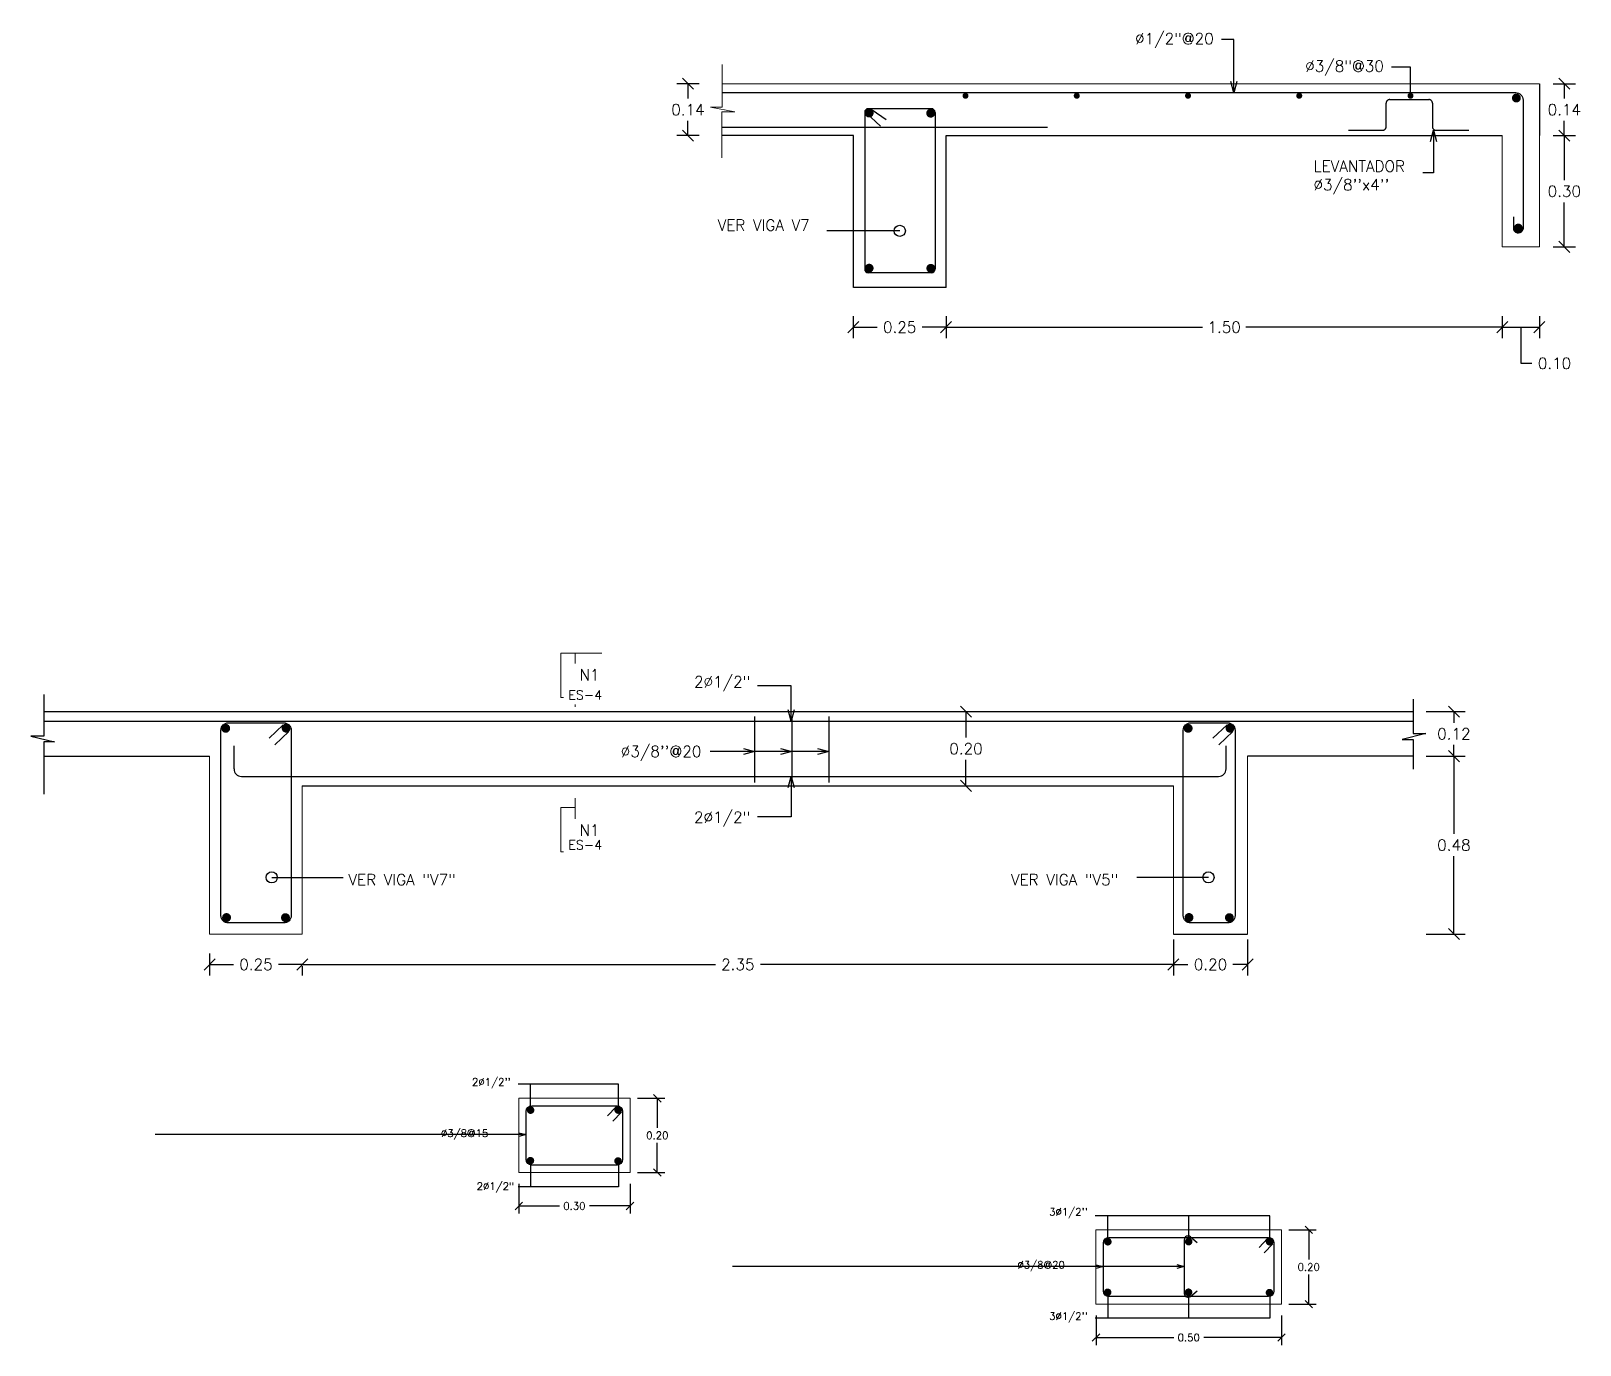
# Model space of a CAD drawing. Header units: metres. Extents: x -44 to 358, y -286 to 66.
# Drawn here: x 27.341 to 31.518, y 5.236 to 8.781 of the extents above; entities that cross this region are included whole.
import ezdxf

# ---------------------------------------------------------------- set-up
doc = ezdxf.new("R2010")
doc.units = ezdxf.units.M
doc.header["$LTSCALE"] = 0.3
doc.header["$PDMODE"] = 3
doc.linetypes.add('CONTINU', pattern=[0])
doc.linetypes.add('HIDDEN', pattern=[9.525, 6.35, -3.175])
for name, color, linetype in [('ACERO', 5, 'Continuous'), ('BP', 3, 'Continuous'), ('DIMTEXTO', 4, 'Continuous'), ('HATCH MUROS', 8, 'Continuous'), ('SECCION', 1, 'Continuous')]:
    doc.layers.add(name, color=color, linetype=linetype)
for name, color, linetype, lineweight in [('BP-SOTANO', 3, 'Continuous', 0), ('DETALLES', 7, 'Continuous', 20), ('VIGAS', 1, 'HIDDEN', 15)]:
    doc.layers.add(name, color=color, linetype=linetype, lineweight=lineweight)
doc.styles.add('RomanS', font='romans.shx')
doc.styles.add('SMPLEX', font='simplex.shx')
doc.dimstyles.new('D-10', dxfattribs={"dimscale": 0.1, "dimtxt": 0.2, "dimasz": 0.2, "dimexe": 0.2, "dimexo": 0.2, "dimgap": 0.1, "dimtad": 0, "dimtih": 1, "dimtoh": 1, "dimzin": 0, "dimdsep": 46, "dimtxsty": 'SMPLEX', "dimblk1": 'OBLIQUE', "dimblk2": 'OBLIQUE', "dimsah": 1, "dimcen": 0.2, "dimclrd": 4, "dimclre": 4, "dimclrt": 4, "dimadec": 0, "dimazin": 0, "dimtfac": 1, "dimtmove": 0, "dimatfit": 3, "dimldrblk": 'OPEN30', "dimfxl": 0.6, "dimfxlon": 1, "dimtolj": 1, "dimtzin": 0, "dimarcsym": 0})
doc.dimstyles.new('D-15', dxfattribs={"dimscale": 0.15, "dimtxt": 0.2, "dimasz": 0.2, "dimexe": 0.18, "dimexo": 0.2, "dimgap": 0.1, "dimtad": 0, "dimtih": 1, "dimtoh": 1, "dimzin": 0, "dimdsep": 46, "dimtxsty": 'SMPLEX', "dimblk": 'OBLIQUE', "dimcen": 0.09, "dimdle": 0.2, "dimclrd": 4, "dimclre": 4, "dimclrt": 4, "dimadec": 0, "dimazin": 0, "dimtfac": 1, "dimtofl": 0, "dimtmove": 0, "dimatfit": 3, "dimldrblk": 'OPEN30', "dimfxl": 1, "dimtolj": 1, "dimtzin": 0, "dimarcsym": 0})
doc.dimstyles.new('DIM-15', dxfattribs={"dimscale": 0.15, "dimtxt": 0.2, "dimasz": 0.2, "dimexe": 0.2, "dimexo": 0.1, "dimgap": 0.1, "dimtad": 0, "dimtih": 1, "dimtoh": 1, "dimzin": 0, "dimdsep": 46, "dimtxsty": 'RomanS', "dimblk1": 'OBLIQUE', "dimblk2": 'OBLIQUE', "dimsah": 1, "dimcen": 0.09, "dimclrd": 4, "dimclre": 4, "dimclrt": 4, "dimadec": 0, "dimazin": 0, "dimtfac": 1, "dimtofl": 0, "dimtmove": 1, "dimatfit": 3, "dimldrblk": 'OBLIQUE', "dimfxl": 0.2, "dimfxlon": 1, "dimtolj": 1, "dimtzin": 0, "dimarcsym": 0})

# ---------------------------------------------------------------- blocks, each defined once
blk = doc.blocks.new('_OBLIQUE')
at = {"color": 0, "linetype": 'ByBlock'}
blk.add_line((-0.5, -0.5), (0.5, 0.5), dxfattribs=at)
blk = doc.blocks.new('*D161')
at = {"layer": 'DEFPOINTS', "color": 0, "linetype": 'Continuous', "transparency": 16777216}
for p in [(27.8225, 6.3077), (28.0725, 6.309, 0.3593), (28.0725, 6.263)]:
    blk.add_point(p, dxfattribs=at)
at = {"layer": 'DIMTEXTO', "color": 4, "linetype": 'Continuous', "lineweight": -2, "transparency": 16777216}
for p, q in [((27.8225, 6.2927), (27.8225, 6.233)), ((27.8225, 6.263), (27.8868, 6.263)), ((28.0725, 6.263), (28.0082, 6.263)), ((28.0725, 6.2547), (28.0725, 6.233))]:
    blk.add_line(p, q, dxfattribs=at)
at = {"layer": 'DIMTEXTO', "color": 4, "linetype": 'Continuous', "lineweight": -2, "transparency": 16777216, "xscale": 0.03, "yscale": 0.03, "zscale": 0.03, "rotation": 180}
blk.add_blockref('_OBLIQUE', (27.8225, 6.263), dxfattribs=at)
at = {"layer": 'DIMTEXTO', "color": 4, "linetype": 'Continuous', "lineweight": -2, "transparency": 16777216, "xscale": 0.03, "yscale": 0.03, "zscale": 0.03}
blk.add_blockref('_OBLIQUE', (28.0725, 6.263), dxfattribs=at)
at = {"layer": 'DIMTEXTO', "color": 4, "linetype": 'Continuous', "lineweight": 0, "transparency": 16777216, "insert": (27.9475, 6.263), "char_height": 0.03, "attachment_point": 5, "style": 'RomanS'}
blk.add_mtext('\\A1;0.25', dxfattribs=at)
blk = doc.blocks.new('*D162')
at = {"layer": 'DEFPOINTS', "color": 0, "linetype": 'Continuous', "transparency": 16777216}
for p in [(28.0725, 6.309, 0.3064), (30.4215, 6.345), (30.4215, 6.263)]:
    blk.add_point(p, dxfattribs=at)
at = {"layer": 'DIMTEXTO', "color": 4, "linetype": 'Continuous', "lineweight": -2, "transparency": 16777216}
for p, q in [((30.4215, 6.33), (30.4215, 6.233)), ((28.0725, 6.263), (29.1863, 6.263)), ((28.0725, 6.2582), (28.0725, 6.233)), ((30.4215, 6.263), (29.3077, 6.263))]:
    blk.add_line(p, q, dxfattribs=at)
at = {"layer": 'DIMTEXTO', "color": 4, "linetype": 'Continuous', "lineweight": -2, "transparency": 16777216, "xscale": 0.03, "yscale": 0.03, "zscale": 0.03, "rotation": 180}
blk.add_blockref('_OBLIQUE', (28.0725, 6.263), dxfattribs=at)
at = {"layer": 'DIMTEXTO', "color": 4, "linetype": 'Continuous', "lineweight": -2, "transparency": 16777216, "xscale": 0.03, "yscale": 0.03, "zscale": 0.03}
blk.add_blockref('_OBLIQUE', (30.4215, 6.263), dxfattribs=at)
at = {"layer": 'DIMTEXTO', "color": 4, "linetype": 'Continuous', "lineweight": 0, "transparency": 16777216, "insert": (29.247, 6.263), "char_height": 0.03, "attachment_point": 5, "style": 'RomanS'}
blk.add_mtext('\\A1;2.35', dxfattribs=at)
blk = doc.blocks.new('*D163')
at = {"layer": 'DEFPOINTS', "color": 0, "linetype": 'Continuous', "transparency": 16777216}
for p in [(31.0678, 6.945), (31.1779, 6.945), (31.0678, 6.825, 0.3593)]:
    blk.add_point(p, dxfattribs=at)
at = {"layer": 'DIMTEXTO', "color": 4, "linetype": 'Continuous', "lineweight": -2, "transparency": 16777216}
for p, q in [((31.1029, 6.945), (31.2079, 6.945)), ((31.1779, 6.945), (31.1779, 6.915)), ((31.1779, 6.825), (31.1779, 6.855)), ((31.1697, 6.825), (31.2079, 6.825))]:
    blk.add_line(p, q, dxfattribs=at)
at = {"layer": 'DIMTEXTO', "color": 4, "linetype": 'Continuous', "lineweight": -2, "transparency": 16777216, "xscale": 0.03, "yscale": 0.03, "zscale": 0.03}
for p, rotation in [((31.1779, 6.945), 90), ((31.1779, 6.825), 270)]:
    blk.add_blockref('_OBLIQUE', p, dxfattribs=dict(at, rotation=rotation))
at = {"layer": 'DIMTEXTO', "color": 4, "linetype": 'Continuous', "lineweight": 0, "transparency": 16777216, "insert": (31.1779, 6.885), "char_height": 0.03, "attachment_point": 5, "style": 'RomanS'}
blk.add_mtext('\\A1;0.12', dxfattribs=at)
blk = doc.blocks.new('_Open30')
at = {"color": 0, "lineweight": -2}
for p, q in [((-1, 0.27), (0, 0)), ((0, 0), (-1, -0.27)), ((0, 0), (-1, 0))]:
    blk.add_line(p, q, dxfattribs=at)
blk = doc.blocks.new('*D517')
at = {"layer": 'DEFPOINTS', "color": 0, "linetype": 'Continuous', "transparency": 16777216}
for p in [(31.0678, 6.825), (30.6215, 6.345), (31.1779, 6.345)]:
    blk.add_point(p, dxfattribs=at)
at = {"layer": 'DIMTEXTO', "color": 4, "linetype": 'Continuous', "lineweight": -2, "transparency": 16777216}
for p, q in [((31.1029, 6.825), (31.2079, 6.825)), ((31.1779, 6.825), (31.1779, 6.615)), ((31.1779, 6.345), (31.1779, 6.555)), ((31.1029, 6.345), (31.2079, 6.345))]:
    blk.add_line(p, q, dxfattribs=at)
at = {"layer": 'DIMTEXTO', "color": 4, "linetype": 'Continuous', "lineweight": -2, "transparency": 16777216, "xscale": 0.03, "yscale": 0.03, "zscale": 0.03}
for p, rotation in [((31.1779, 6.825), 90), ((31.1779, 6.345), 270)]:
    blk.add_blockref('_OBLIQUE', p, dxfattribs=dict(at, rotation=rotation))
at = {"layer": 'DIMTEXTO', "color": 4, "linetype": 'Continuous', "lineweight": 0, "transparency": 16777216, "insert": (31.1779, 6.585), "char_height": 0.03, "attachment_point": 5, "style": 'RomanS'}
blk.add_mtext('\\A1;0.48', dxfattribs=at)
blk = doc.blocks.new('*D518')
at = {"layer": 'DEFPOINTS', "color": 0, "linetype": 'Continuous', "transparency": 16777216}
for p in [(29.8374, 6.945), (29.8622, 6.945), (29.8374, 6.745)]:
    blk.add_point(p, dxfattribs=at)
at = {"layer": 'DIMTEXTO', "color": 4, "linetype": 'Continuous', "lineweight": -2, "transparency": 16777216}
for p, q in [((29.8524, 6.945), (29.8922, 6.945)), ((29.8622, 6.945), (29.8622, 6.875)), ((29.8622, 6.745), (29.8622, 6.815)), ((29.8524, 6.745), (29.8922, 6.745))]:
    blk.add_line(p, q, dxfattribs=at)
at = {"layer": 'DIMTEXTO', "color": 4, "linetype": 'Continuous', "lineweight": -2, "transparency": 16777216, "xscale": 0.03, "yscale": 0.03, "zscale": 0.03}
for p, rotation in [((29.8622, 6.945), 90), ((29.8622, 6.745), 270)]:
    blk.add_blockref('_OBLIQUE', p, dxfattribs=dict(at, rotation=rotation))
at = {"layer": 'DIMTEXTO', "color": 4, "linetype": 'Continuous', "lineweight": 0, "transparency": 16777216, "insert": (29.8622, 6.845), "char_height": 0.03, "attachment_point": 5, "style": 'RomanS'}
blk.add_mtext('\\A1;0.20', dxfattribs=at)
blk = doc.blocks.new('*D519')
at = {"layer": 'DEFPOINTS', "color": 0, "linetype": 'Continuous', "transparency": 16777216}
for p in [(28.9562, 5.902), (29.0298, 5.902), (28.9562, 5.702)]:
    blk.add_point(p, dxfattribs=at)
at = {"layer": 'DIMTEXTO', "color": 4, "linetype": 'Continuous', "lineweight": -2, "transparency": 16777216}
for p, q in [((28.9762, 5.902), (29.0498, 5.902)), ((29.0298, 5.902), (29.0298, 5.822)), ((29.0298, 5.702), (29.0298, 5.782)), ((28.9762, 5.702), (29.0498, 5.702))]:
    blk.add_line(p, q, dxfattribs=at)
at = {"layer": 'DIMTEXTO', "color": 4, "linetype": 'Continuous', "lineweight": -2, "transparency": 16777216, "xscale": 0.02, "yscale": 0.02, "zscale": 0.02}
for p, rotation in [((29.0298, 5.902), 90), ((29.0298, 5.702), 270)]:
    blk.add_blockref('_OBLIQUE', p, dxfattribs=dict(at, rotation=rotation))
at = {"layer": 'DIMTEXTO', "color": 4, "linetype": 'Continuous', "transparency": 16777216, "insert": (29.0298, 5.802), "char_height": 0.02, "attachment_point": 5, "style": 'SMPLEX'}
blk.add_mtext('\\A1;0.20', dxfattribs=at)
blk = doc.blocks.new('*D520')
at = {"layer": 'DEFPOINTS', "color": 0, "linetype": 'Continuous', "transparency": 16777216}
for p in [(28.6562, 5.702), (28.9562, 5.702), (28.9562, 5.6115)]:
    blk.add_point(p, dxfattribs=at)
at = {"layer": 'DIMTEXTO', "color": 4, "linetype": 'Continuous', "lineweight": -2, "transparency": 16777216}
for p, q in [((28.6562, 5.6715), (28.6562, 5.5915)), ((28.9562, 5.6715), (28.9562, 5.5915)), ((28.6562, 5.6115), (28.7657, 5.6115)), ((28.9562, 5.6115), (28.8467, 5.6115))]:
    blk.add_line(p, q, dxfattribs=at)
at = {"layer": 'DIMTEXTO', "color": 4, "linetype": 'Continuous', "lineweight": -2, "transparency": 16777216, "xscale": 0.02, "yscale": 0.02, "zscale": 0.02, "rotation": 180}
blk.add_blockref('_OBLIQUE', (28.6562, 5.6115), dxfattribs=at)
at = {"layer": 'DIMTEXTO', "color": 4, "linetype": 'Continuous', "lineweight": -2, "transparency": 16777216, "xscale": 0.02, "yscale": 0.02, "zscale": 0.02}
blk.add_blockref('_OBLIQUE', (28.9562, 5.6115), dxfattribs=at)
at = {"layer": 'DIMTEXTO', "color": 4, "linetype": 'Continuous', "transparency": 16777216, "insert": (28.8062, 5.6115), "char_height": 0.02, "attachment_point": 5, "style": 'SMPLEX'}
blk.add_mtext('\\A1;0.30', dxfattribs=at)
blk = doc.blocks.new('*D521')
at = {"layer": 'DEFPOINTS', "color": 0, "linetype": 'Continuous', "transparency": 16777216}
for p in [(30.7128, 5.5469), (30.7864, 5.5469), (30.7128, 5.3469)]:
    blk.add_point(p, dxfattribs=at)
at = {"layer": 'DIMTEXTO', "color": 4, "linetype": 'Continuous', "lineweight": -2, "transparency": 16777216}
for p, q in [((30.7328, 5.5469), (30.8064, 5.5469)), ((30.7864, 5.5469), (30.7864, 5.4669)), ((30.7864, 5.3469), (30.7864, 5.4269)), ((30.7328, 5.3469), (30.8064, 5.3469))]:
    blk.add_line(p, q, dxfattribs=at)
at = {"layer": 'DIMTEXTO', "color": 4, "linetype": 'Continuous', "lineweight": -2, "transparency": 16777216, "xscale": 0.02, "yscale": 0.02, "zscale": 0.02}
for p, rotation in [((30.7864, 5.5469), 90), ((30.7864, 5.3469), 270)]:
    blk.add_blockref('_OBLIQUE', p, dxfattribs=dict(at, rotation=rotation))
at = {"layer": 'DIMTEXTO', "color": 4, "linetype": 'Continuous', "transparency": 16777216, "insert": (30.7864, 5.4469), "char_height": 0.02, "attachment_point": 5, "style": 'SMPLEX'}
blk.add_mtext('\\A1;0.20', dxfattribs=at)
blk = doc.blocks.new('*D522')
at = {"layer": 'DEFPOINTS', "color": 0, "linetype": 'Continuous', "transparency": 16777216}
for p in [(30.2128, 5.3469), (30.7128, 5.3469), (30.7128, 5.2565)]:
    blk.add_point(p, dxfattribs=at)
at = {"layer": 'DIMTEXTO', "color": 4, "linetype": 'Continuous', "lineweight": -2, "transparency": 16777216}
for p, q in [((30.2128, 5.3165), (30.2128, 5.2365)), ((30.7128, 5.3165), (30.7128, 5.2365)), ((30.2128, 5.2565), (30.4223, 5.2565)), ((30.7128, 5.2565), (30.5033, 5.2565))]:
    blk.add_line(p, q, dxfattribs=at)
at = {"layer": 'DIMTEXTO', "color": 4, "linetype": 'Continuous', "lineweight": -2, "transparency": 16777216, "xscale": 0.02, "yscale": 0.02, "zscale": 0.02, "rotation": 180}
blk.add_blockref('_OBLIQUE', (30.2128, 5.2565), dxfattribs=at)
at = {"layer": 'DIMTEXTO', "color": 4, "linetype": 'Continuous', "lineweight": -2, "transparency": 16777216, "xscale": 0.02, "yscale": 0.02, "zscale": 0.02}
blk.add_blockref('_OBLIQUE', (30.7128, 5.2565), dxfattribs=at)
at = {"layer": 'DIMTEXTO', "color": 4, "linetype": 'Continuous', "transparency": 16777216, "insert": (30.4628, 5.2565), "char_height": 0.02, "attachment_point": 5, "style": 'SMPLEX'}
blk.add_mtext('\\A1;0.50', dxfattribs=at)
blk = doc.blocks.new('A$C64151F5E')
at = {"layer": 'DETALLES', "color": 6, "linetype": 'Continuous'}
blk.add_line((0, 0), (0, 0.255), dxfattribs=at)
at = {"layer": 'DETALLES', "color": 5, "linetype": 'Continuous'}
blk.add_line((-0.424, 0), (-0.514, 0), dxfattribs=at)
at = {"layer": 'DETALLES', "color": 8, "linetype": 'Continuous'}
blk.add_lwpolyline([(0, -0.14), (-0.424, -0.14), (-0.424, 0), (0, 0)], close=True, dxfattribs=at)
blk = doc.blocks.new('*D523')
at = {"layer": 'DEFPOINTS', "color": 0, "transparency": 16777216}
for p in [(30.4215, 6.345), (30.6215, 6.345), (30.6215, 6.263)]:
    blk.add_point(p, dxfattribs=at)
at = {"layer": 'DIMTEXTO', "color": 4, "lineweight": -2, "transparency": 16777216}
for p, q in [((30.4215, 6.33), (30.4215, 6.233)), ((30.6215, 6.33), (30.6215, 6.233)), ((30.4215, 6.263), (30.4608, 6.263)), ((30.6215, 6.263), (30.5822, 6.263))]:
    blk.add_line(p, q, dxfattribs=at)
at = {"layer": 'DIMTEXTO', "color": 4, "lineweight": -2, "transparency": 16777216, "xscale": 0.03, "yscale": 0.03, "zscale": 0.03, "rotation": 180}
blk.add_blockref('_OBLIQUE', (30.4215, 6.263), dxfattribs=at)
at = {"layer": 'DIMTEXTO', "color": 4, "lineweight": -2, "transparency": 16777216, "xscale": 0.03, "yscale": 0.03, "zscale": 0.03}
blk.add_blockref('_OBLIQUE', (30.6215, 6.263), dxfattribs=at)
at = {"layer": 'DIMTEXTO', "color": 4, "transparency": 16777216, "insert": (30.5215, 6.263), "char_height": 0.03, "attachment_point": 5, "style": 'RomanS'}
blk.add_mtext('\\A1;0.20', dxfattribs=at)
blk = doc.blocks.new('*D435')
at = {"layer": 'DEFPOINTS', "color": 0, "transparency": 16777216}
for p in [(29.5584, 8.0676), (29.8084, 8.0676), (29.8084, 7.982)]:
    blk.add_point(p, dxfattribs=at)
at = {"layer": 'DIMTEXTO', "color": 4, "lineweight": -2, "transparency": 16777216}
for p, q in [((29.5584, 8.012), (29.5584, 7.952)), ((29.5584, 7.982), (29.6227, 7.982)), ((29.8084, 7.982), (29.7442, 7.982)), ((29.8084, 8.012), (29.8084, 7.952))]:
    blk.add_line(p, q, dxfattribs=at)
at = {"layer": 'DIMTEXTO', "color": 4, "lineweight": -2, "transparency": 16777216, "xscale": 0.03, "yscale": 0.03, "zscale": 0.03, "rotation": 180}
blk.add_blockref('_OBLIQUE', (29.5584, 7.982), dxfattribs=at)
at = {"layer": 'DIMTEXTO', "color": 4, "lineweight": -2, "transparency": 16777216, "xscale": 0.03, "yscale": 0.03, "zscale": 0.03}
blk.add_blockref('_OBLIQUE', (29.8084, 7.982), dxfattribs=at)
at = {"layer": 'DIMTEXTO', "color": 4, "transparency": 16777216, "insert": (29.6834, 7.982), "char_height": 0.03, "attachment_point": 5, "style": 'RomanS'}
blk.add_mtext('\\A1;0.25', dxfattribs=at)
blk = doc.blocks.new('*D436')
at = {"layer": 'DEFPOINTS', "color": 0, "linetype": 'Continuous', "transparency": 16777216}
for p in [(29.1124, 8.6387), (29.2051, 8.6387), (29.2036, 8.4987)]:
    blk.add_point(p, dxfattribs=at)
at = {"layer": 'DIMTEXTO', "color": 4, "linetype": 'Continuous', "lineweight": -2, "transparency": 16777216}
for p, q in [((29.1424, 8.6387), (29.0824, 8.6387)), ((29.1124, 8.6387), (29.1124, 8.5987)), ((29.1124, 8.4987), (29.1124, 8.5387)), ((29.1424, 8.4987), (29.0824, 8.4987))]:
    blk.add_line(p, q, dxfattribs=at)
at = {"layer": 'DIMTEXTO', "color": 4, "linetype": 'Continuous', "lineweight": -2, "transparency": 16777216, "xscale": 0.03, "yscale": 0.03, "zscale": 0.03}
for p, rotation in [((29.1124, 8.6387), 90), ((29.1124, 8.4987), 270)]:
    blk.add_blockref('_OBLIQUE', p, dxfattribs=dict(at, rotation=rotation))
at = {"layer": 'DIMTEXTO', "color": 4, "linetype": 'Continuous', "lineweight": 0, "transparency": 16777216, "insert": (29.1124, 8.5687), "char_height": 0.03, "attachment_point": 5, "style": 'RomanS'}
blk.add_mtext('\\A1;0.14', dxfattribs=at)
blk = doc.blocks.new('*D437')
at = {"layer": 'DEFPOINTS', "color": 0, "transparency": 16777216}
for p in [(31.3084, 8.1987), (29.8084, 8.0676), (31.3084, 7.982)]:
    blk.add_point(p, dxfattribs=at)
at = {"layer": 'HATCH MUROS', "color": 4, "lineweight": -2, "transparency": 16777216}
for p, q in [((29.8084, 8.012), (29.8084, 7.952)), ((29.8084, 7.982), (30.4999, 7.982)), ((31.3084, 7.982), (30.617, 7.982)), ((31.3084, 8.012), (31.3084, 7.952))]:
    blk.add_line(p, q, dxfattribs=at)
at = {"layer": 'HATCH MUROS', "color": 4, "lineweight": -2, "transparency": 16777216, "xscale": 0.03, "yscale": 0.03, "zscale": 0.03, "rotation": 180}
blk.add_blockref('_OBLIQUE', (29.8084, 7.982), dxfattribs=at)
at = {"layer": 'HATCH MUROS', "color": 4, "lineweight": -2, "transparency": 16777216, "xscale": 0.03, "yscale": 0.03, "zscale": 0.03}
blk.add_blockref('_OBLIQUE', (31.3084, 7.982), dxfattribs=at)
at = {"layer": 'HATCH MUROS', "color": 4, "transparency": 16777216, "insert": (30.5584, 7.982), "char_height": 0.03, "attachment_point": 5, "style": 'RomanS'}
blk.add_mtext('\\A1;1.50', dxfattribs=at)
blk = doc.blocks.new('*U55')
at = {"layer": 'ACERO', "const_width": 0.008064}
blk.add_lwpolyline([(0.004032, 0, -1), (-0.004032, 0, -1)], format="xyb", close=True, dxfattribs=at)
blk = doc.blocks.new('*U56')
at = {"layer": 'HATCH MUROS', "color": 0, "linetype": 'ByBlock', "lineweight": -2}
for p in [(0, 0), (0.3, 0), (0.6, 0), (0.9, 0), (1.2, 0)]:
    blk.add_blockref('*U55', p, dxfattribs=at)
blk = doc.blocks.new('*D393')
at = {"layer": 'DEFPOINTS', "color": 0, "linetype": 'Continuous', "transparency": 16777216}
for p in [(31.4084, 8.6387), (31.4756, 8.6387), (31.4084, 8.4987)]:
    blk.add_point(p, dxfattribs=at)
at = {"layer": 'DIMTEXTO', "color": 4, "linetype": 'Continuous', "lineweight": -2, "transparency": 16777216}
for p, q in [((31.4456, 8.6387), (31.5056, 8.6387)), ((31.4756, 8.6387), (31.4756, 8.5987)), ((31.4756, 8.4987), (31.4756, 8.5387)), ((31.4456, 8.4987), (31.5056, 8.4987))]:
    blk.add_line(p, q, dxfattribs=at)
at = {"layer": 'DIMTEXTO', "color": 4, "linetype": 'Continuous', "lineweight": -2, "transparency": 16777216, "xscale": 0.03, "yscale": 0.03, "zscale": 0.03}
for p, rotation in [((31.4756, 8.6387), 90), ((31.4756, 8.4987), 270)]:
    blk.add_blockref('_OBLIQUE', p, dxfattribs=dict(at, rotation=rotation))
at = {"layer": 'DIMTEXTO', "color": 4, "linetype": 'Continuous', "lineweight": 0, "transparency": 16777216, "insert": (31.4756, 8.5687), "char_height": 0.03, "attachment_point": 5, "style": 'RomanS'}
blk.add_mtext('\\A1;0.14', dxfattribs=at)
blk = doc.blocks.new('*D543')
at = {"layer": 'DEFPOINTS', "color": 0, "transparency": 16777216}
for p in [(31.4084, 8.4987), (31.4084, 8.1987), (31.4756, 8.1987)]:
    blk.add_point(p, dxfattribs=at)
at = {"layer": 'DIMTEXTO', "color": 4, "lineweight": -2, "transparency": 16777216}
for p, q in [((31.4456, 8.4987), (31.5056, 8.4987)), ((31.4756, 8.4987), (31.4756, 8.3787)), ((31.4756, 8.1987), (31.4756, 8.3187)), ((31.4456, 8.1987), (31.5056, 8.1987))]:
    blk.add_line(p, q, dxfattribs=at)
at = {"layer": 'DIMTEXTO', "color": 4, "lineweight": -2, "transparency": 16777216, "xscale": 0.03, "yscale": 0.03, "zscale": 0.03}
for p, rotation in [((31.4756, 8.4987), 90), ((31.4756, 8.1987), 270)]:
    blk.add_blockref('_OBLIQUE', p, dxfattribs=dict(at, rotation=rotation))
at = {"layer": 'DIMTEXTO', "color": 4, "transparency": 16777216, "insert": (31.4756, 8.3487), "char_height": 0.03, "attachment_point": 5, "style": 'RomanS'}
blk.add_mtext('\\A1;0.30', dxfattribs=at)
blk = doc.blocks.new('*D399')
at = {"layer": 'DEFPOINTS', "color": 0, "transparency": 16777216}
for p in [(31.3084, 8.1987), (31.4084, 8.1987), (31.4084, 7.982)]:
    blk.add_point(p, dxfattribs=at)
at = {"layer": 'HATCH MUROS', "color": 4, "lineweight": -2, "transparency": 16777216}
for p, q in [((31.3084, 8.012), (31.3084, 7.952)), ((31.3084, 7.982), (31.4084, 7.982)), ((31.3584, 7.982), (31.3584, 7.8845)), ((31.4084, 8.012), (31.4084, 7.952)), ((31.3584, 7.8845), (31.3884, 7.8845))]:
    blk.add_line(p, q, dxfattribs=at)
at = {"layer": 'HATCH MUROS', "color": 4, "lineweight": -2, "transparency": 16777216, "xscale": 0.03, "yscale": 0.03, "zscale": 0.03, "rotation": 180}
blk.add_blockref('_OBLIQUE', (31.3084, 7.982), dxfattribs=at)
at = {"layer": 'HATCH MUROS', "color": 4, "lineweight": -2, "transparency": 16777216, "xscale": 0.03, "yscale": 0.03, "zscale": 0.03}
blk.add_blockref('_OBLIQUE', (31.4084, 7.982), dxfattribs=at)
at = {"layer": 'HATCH MUROS', "color": 4, "transparency": 16777216, "insert": (31.4492, 7.8845), "char_height": 0.03, "attachment_point": 5, "style": 'RomanS'}
blk.add_mtext('\\A1;0.10', dxfattribs=at)

msp = doc.modelspace()

# ---------------------------------------------------------------- linework, layer by layer
at = {"layer": 'ACERO'}
for p, q in [((29.7687505, 8.5713593), (29.5990708, 8.5713593)), ((29.6090818, 8.5684249), (29.6470587, 8.5422341)), ((29.5890708, 8.5613593), (29.5890708, 8.1387807)), ((29.5933635, 8.5605002), (29.6313405, 8.5243094)), ((29.7787505, 8.5613593), (29.7787505, 8.1387807)), ((29.7687505, 8.1287807), (29.5990708, 8.1287807)), ((27.3752343, 6.9196097), (31.0677055, 6.9196097)), ((28.0208412, 6.9092548), (27.9828642, 6.873064)), ((29.2922123, 6.9316633), (29.2922123, 6.7534534)), ((29.3922123, 6.9316633), (29.3922123, 6.7534534)), ((29.4922123, 6.9316633), (29.4922123, 6.7534534)), ((30.5661782, 6.9092548), (30.5282012, 6.873064)), ((27.8884114, 6.7903687), (27.8884114, 6.8525071)), ((28.0365594, 6.8913302), (27.9985824, 6.8551393)), ((30.5818964, 6.8913302), (30.5439194, 6.8551393)), ((30.5635073, 6.7903687), (30.5635073, 6.8529049)), ((27.9084111, 6.7703687), (30.5435073, 6.7703687)), ((28.9188295, 5.8787345), (28.8958468, 5.8546317)), ((28.9330188, 5.8647465), (28.9100361, 5.8406438)), ((30.4508581, 5.5206542), (30.4508581, 5.3752238)), ((30.4674046, 5.5282135), (30.4852268, 5.5127791)), ((30.6754319, 5.5236844), (30.6524492, 5.4995817)), ((30.6896212, 5.5096965), (30.6666385, 5.4855937)), ((30.4674046, 5.3676645), (30.4852268, 5.3830989))]:
    msp.add_line(p, q, dxfattribs=at)
msp.add_lwpolyline([(29.2051306, 8.6147426), (31.3445244, 8.6147426, -0.414213562), (31.3645244, 8.5947426), (31.3645244, 8.24677)], format="xyb", dxfattribs=at)
for points, const_width in [([(31.3523827, 8.6001375, -1), (31.3403827, 8.6001375, -1)], 0.012), ([(29.6071469, 8.5595885, -1), (29.5951469, 8.5595885, -1)], 0.012), ([(29.7730538, 8.559145, -1), (29.7610538, 8.559145, -1)], 0.012), ([(31.3574876, 8.2493158, -1), (31.3454876, 8.2493158, -1)], 0.012), ([(29.6069612, 8.1411218, -1), (29.5949612, 8.1411218, -1)], 0.012), ([(29.7733787, 8.1408137, -1), (29.7613787, 8.1408137, -1)], 0.012), ([(27.8599283, 6.8999749, 1), (27.8719283, 6.8999749, 1)], 0.012), ([(28.022776, 6.9004185, 1), (28.034776, 6.9004185, 1)], 0.012), ([(30.4552652, 6.8999749, 1), (30.4672652, 6.8999749, 1)], 0.012), ([(30.568113, 6.9004185, 1), (30.580113, 6.9004185, 1)], 0.012), ([(27.8622659, 6.389592, 1), (27.8742659, 6.389592, 1)], 0.012), ([(28.0211188, 6.3893611, 1), (28.0331188, 6.3893611, 1)], 0.012), ([(30.4576029, 6.389592, 1), (30.4696029, 6.389592, 1)], 0.012), ([(30.5664558, 6.3893611, 1), (30.5784558, 6.3893611, 1)], 0.012), ([(28.6829587, 5.8700945, 1), (28.6931587, 5.8700945, 1)], 0.0102), ([(28.9191897, 5.8701542, 1), (28.9293897, 5.8701542, 1)], 0.0102), ([(28.6825286, 5.7337424, 1), (28.6927286, 5.7337424, 1)], 0.0102), ([(28.9189134, 5.7327128, 1), (28.9291134, 5.7327128, 1)], 0.0102), ([(30.2395611, 5.5150445, 1), (30.2497611, 5.5150445, 1)], 0.0102), ([(30.4576668, 5.515417, 1), (30.4678668, 5.515417, 1)], 0.0102), ([(30.6757921, 5.5151042, 1), (30.6859921, 5.5151042, 1)], 0.0102), ([(30.239131, 5.3786923, 1), (30.249331, 5.3786923, 1)], 0.0102), ([(30.4572366, 5.3788115, 1), (30.4674366, 5.3788115, 1)], 0.0102), ([(30.6755158, 5.3776628, 1), (30.6857158, 5.3776628, 1)], 0.0102)]:
    msp.add_lwpolyline(points, format="xyb", close=True, dxfattribs=dict(at, const_width=const_width))
at = {"layer": 'ACERO', "color": 2, "linetype": 'HIDDEN'}
msp.add_lwpolyline([(30.8933821, 8.5130353), (30.9851779, 8.5130353, 0.414213562), (30.9951779, 8.5230353), (30.9951779, 8.5860755, -0.414213562), (31.0051779, 8.5960755), (31.1101434, 8.5960755, -0.414213562), (31.1201434, 8.5860755), (31.1201434, 8.5230353, 0.414213562), (31.1301434, 8.5130353), (31.2182361, 8.5130353)], format="xyb", dxfattribs=at)
at = {"layer": 'ACERO'}
for points in [[(29.2035945, 8.5211893), (30.081587, 8.5211893)], [(31.3389391, 8.2792218), (31.3389391, 8.2449599)]]:
    msp.add_lwpolyline(points, dxfattribs=at)
for points in [[(27.8729091, 6.9149892), (28.0225086, 6.9149892, -0.414213562), (28.0425086, 6.8949892), (28.0425185, 6.3949892, -0.414213562), (28.0225185, 6.3749892), (27.8729183, 6.3749892, -0.414213562), (27.8529183, 6.3949892), (27.8529091, 6.8949892, -0.414213562)], [(30.468246, 6.9149892), (30.5678456, 6.9149892, -0.414213562), (30.5878456, 6.8949892), (30.5878555, 6.3949892, -0.414213562), (30.5678555, 6.3749892), (30.4682553, 6.3749892, -0.414213562), (30.4482553, 6.3949892), (30.448246, 6.8949892, -0.414213562)], [(28.6911841, 5.8819888), (28.9211841, 5.8819888, -0.414213562), (28.9361841, 5.8669888), (28.9361841, 5.7369888, -0.414213562), (28.9211841, 5.7219888), (28.6911841, 5.7219888, -0.414213562), (28.6761841, 5.7369888), (28.6761841, 5.8669888, -0.414213562)], [(30.2477865, 5.5269387), (30.6777865, 5.5269387, -0.414213562), (30.6927865, 5.5119387), (30.6927865, 5.3819387, -0.414213562), (30.6777865, 5.3669387), (30.2477865, 5.3669387, -0.414213562), (30.2327865, 5.3819387), (30.2327865, 5.5119387, -0.414213562)]]:
    msp.add_lwpolyline(points, format="xyb", close=True, dxfattribs=at)
for centre, radius, start, end in [((29.5990708, 8.5613593), 0.01, 90, 180), ((29.7687505, 8.5613593), 0.01, 0, 90), ((31.3514876, 8.2493158), 0.013283, 199.1430217, 348.9505698), ((29.5990708, 8.1387807), 0.01, 180, 270), ((29.7687505, 8.1387807), 0.01, 270, 0), ((30.5435073, 6.7903687, 0), 0.02, 270, 0), ((30.4608581, 5.5206542), 0.01, 49.106594, 180), ((30.4608581, 5.3752238), 0.01, 180, 310.893406)]:
    msp.add_arc(centre, radius, start, end, dxfattribs=at)
at = {"layer": 'ACERO', "extrusion": (-0.005068, 0, 0.999987)}
msp.add_arc((27.9079843, 6.7903687, -0.1549369), 0.02, 180, 270, dxfattribs=at)
at = {"layer": 'BP'}
for points in [[(27.3752343, 6.9909397), (27.3752343, 6.8789259), (27.3408563, 6.8789259), (27.404631, 6.863296), (27.3751795, 6.863296), (27.3751795, 6.7219979)], [(31.0677055, 6.978871), (31.0677055, 6.8855841), (31.1020835, 6.8855841), (31.0383089, 6.8699542), (31.0677604, 6.8699542), (31.0677604, 6.7899291)]]:
    msp.add_lwpolyline(points, dxfattribs=at)
at = {"layer": 'DIMTEXTO'}
msp.add_lwpolyline([(31.060889, 8.6147426), (31.060889, 8.6835491), (31.009589, 8.6835491)], dxfattribs=at)
at = {"layer": 'DIMTEXTO', "linetype": 'Continuous'}
for points in [[(28.9248591, 5.8697107), (28.9248591, 5.9403922), (28.6541839, 5.9403922)], [(28.6880785, 5.8701542), (28.6880785, 5.9403922)], [(28.9248591, 5.7342668), (28.9248591, 5.6635853), (28.6541839, 5.6635853)], [(28.6880785, 5.7338233), (28.6880785, 5.6635853)], [(30.6814615, 5.5146607), (30.6814615, 5.5853422), (30.2107863, 5.5853422)], [(30.2446809, 5.5151042), (30.2446809, 5.5853422)], [(30.4627668, 5.515417), (30.4627668, 5.585655)], [(30.6814615, 5.3792167), (30.6814615, 5.3085352), (30.2107863, 5.3085352)], [(30.2446809, 5.3787732), (30.2446809, 5.3085352)], [(30.4623366, 5.3788115), (30.4623366, 5.3085735)]]:
    msp.add_lwpolyline(points, dxfattribs=at)
at = {"layer": 'SECCION', "color": 1, "linetype": 'CONTINU', "ltscale": 0.025}
for p, q in [((31.4084455, 8.6386506), (31.4084455, 8.4986506)), ((29.5584455, 8.4986506), (29.2035945, 8.4986506)), ((29.5584455, 8.0886506), (29.5584455, 8.4986506)), ((29.8084455, 8.4986506), (31.3084455, 8.4986506)), ((29.8084455, 8.0886506), (29.8084455, 8.4986506)), ((29.8084455, 8.0886506), (29.5584455, 8.0886506)), ((27.3752343, 6.9449892), (31.0677055, 6.9449892)), ((27.3751795, 6.8249892), (27.8225185, 6.8249892)), ((31.0677604, 6.8249892), (30.6214699, 6.8249892)), ((28.0725185, 6.7449892), (30.4214699, 6.7449892)), ((30.4214699, 6.3449892), (30.6214699, 6.3449892))]:
    msp.add_line(p, q, dxfattribs=at)
at = {"layer": 'VIGAS', "color": 3, "linetype": 'Continuous'}
msp.add_lwpolyline([(29.2051306, 8.6903331), (29.2051306, 8.5751469), (29.1736423, 8.5751469), (29.238658, 8.5628661), (29.2035945, 8.5628661), (29.2035945, 8.4391434)], dxfattribs=at)
at = {"layer": 'VIGAS', "color": 1, "linetype": 'ByBlock', "ltscale": 0.025}
msp.add_lwpolyline([(29.2051306, 8.6386506), (31.4084455, 8.6386506), (31.4084455, 8.1986506), (31.3084455, 8.1986506), (31.3084455, 8.4986506)], dxfattribs=at)
at = {"layer": 'VIGAS', "color": 1, "linetype": 'Continuous'}
for points in [[(28.0725185, 6.7449892), (28.0725185, 6.3449892), (27.8225185, 6.3449892), (27.8225185, 6.8249892)], [(30.6214699, 6.8249892), (30.6214699, 6.3449892)], [(30.4214699, 6.7449892), (30.4214699, 6.3449892)]]:
    msp.add_lwpolyline(points, dxfattribs=at)
for points in [[(28.9561841, 5.7019888), (28.6561841, 5.7019888), (28.6561841, 5.9019888), (28.9561841, 5.9019888)], [(30.7127865, 5.3469387), (30.2127865, 5.3469387), (30.2127865, 5.5469387), (30.7127865, 5.5469387)]]:
    msp.add_lwpolyline(points, close=True, dxfattribs=at)

# ---------------------------------------------------------------- block references
at = {"layer": 'BP-SOTANO', "yscale": 0.28125, "zscale": 0.28125, "rotation": 270}
for p, xscale in [((28.8087403, 7.1024629), -0.28125), ((28.8087403, 6.5670266), 0.28125)]:
    msp.add_blockref('A$C64151F5E', p, dxfattribs=dict(at, xscale=xscale))
at = {"layer": 'HATCH MUROS'}
msp.add_blockref('*U56', (29.860889, 8.6061762), dxfattribs=at)

# ---------------------------------------------------------------- texts
at = {"layer": 'DIMTEXTO', "char_height": 0.03, "attachment_point": 4, "style": 'RomanS'}
for s, insert in [('%%C1/2"@20', (30.3182354, 8.7552675)), ('%%C3/8"@30', (30.7769194, 8.6811008)), ("LEVANTADOR \\P%%C3/8''x4''", (30.799287, 8.3861667)), ('VER VIGA V7', (29.1927014, 8.2572452))]:
    msp.add_mtext(s, dxfattribs=dict(at, insert=insert))
at = {"layer": 'DIMTEXTO', "color": 4, "char_height": 0.03, "attachment_point": 4, "style": 'SMPLEX'}
for s, insert in [('\\A1;{\\Fromans|c0;2%%C1/2"}', (29.1288461, 7.0203869, -0.0016832)), ("%%C3/8''@20", (28.9313456, 6.8325582)), ('\\A1;{\\Fromans|c0;2%%C1/2"}', (29.1288461, 6.6549844, -0.0016832)), ('\\A1;{\\Fromans|c0;VER VIGA "V7"}', (28.1969702, 6.4917099, 0.0036993)), ('\\A1;{\\Fromans|c0;VER VIGA "V5"}', (29.9835449, 6.4917099, 0.0036993))]:
    msp.add_mtext(s, dxfattribs=dict(at, insert=insert))
at = {"layer": 'DIMTEXTO', "color": 4, "linetype": 'Continuous', "char_height": 0.02, "attachment_point": 4, "style": 'SMPLEX'}
for s, insert in [("2%%C1/2''", (28.5301788, 5.9426354)), ('%%C3/8@15', (28.4463706, 5.8043953)), ('2%%C1/2"', (28.5425807, 5.6613421)), ("3%%C1/2''", (30.0864747, 5.592193)), ('%%C3/8@20', (30.0010682, 5.4493453)), ("3%%C1/2''", (30.0864747, 5.3108997))]:
    msp.add_mtext(s, dxfattribs=dict(at, insert=insert))

# ---------------------------------------------------------------- dimensions: what is measured, and where the dimension line sits
at = {"layer": 'DIMTEXTO', "linetype": 'Continuous', "lineweight": 0}
for base, p1, p2, picture, middle in [((29.112363, 8.6386506), (29.2035945, 8.4986506), (29.2051306, 8.6386506), '*D436', (29.112363, 8.5686506)), ((31.4755747, 8.6386506), (31.4084455, 8.4986506), (31.4084455, 8.6386506), '*D393', (31.4755747, 8.5686506))]:
    dim = msp.add_linear_dim(base=base, p1=p1, p2=p2, angle=90, dimstyle='DIM-15', dxfattribs=at)
    dim.commit()
    dim.dimension.update_dxf_attribs({"geometry": picture, "text_midpoint": middle})
at = {"layer": 'DIMTEXTO'}
for base, p1, p2, angle, picture, middle in [((31.4755747, 8.1986506), (31.4084455, 8.4986506), (31.4084455, 8.1986506), 90, '*D543', (31.4755747, 8.3486506)), ((29.8084455, 7.9820214), (29.5584455, 8.0675826), (29.8084455, 8.0675826), 0, '*D435', (29.6834455, 7.9820214))]:
    dim = msp.add_linear_dim(base=base, p1=p1, p2=p2, angle=angle, dimstyle='DIM-15', dxfattribs=at)
    dim.commit()
    dim.dimension.update_dxf_attribs({"geometry": picture, "text_midpoint": middle})
at = {"layer": 'DIMTEXTO', "linetype": 'Continuous', "lineweight": 0}
for base, p1, p2, angle, picture, middle in [((29.8622176, 6.9449892), (29.8373951, 6.7449892), (29.8373951, 6.9449892), 90, '*D518', (29.8622176, 6.8449892)), ((31.1779001, 6.9449892, -0.359334), (31.0677604, 6.8249892), (31.0677604, 6.9449892, -0.359334), 90, '*D163', (31.1779001, 6.8849892, -0.359334)), ((31.1779001, 6.3449892), (31.0677604, 6.8249892), (30.6214699, 6.3449892), 90, '*D517', (31.1779001, 6.5849892)), ((28.0725185, 6.2629741, -0.0529509), (27.8225185, 6.3077387, -0.0529509), (28.0725185, 6.3089575, 0.3063831), 180, '*D161', (27.9475185, 6.2629741, -0.0529509)), ((30.4214699, 6.2629741), (28.0725185, 6.3089575, 0.3063831), (30.4214699, 6.3449892), 180, '*D162', (29.2469942, 6.2629741))]:
    dim = msp.add_linear_dim(base=base, p1=p1, p2=p2, angle=angle, dimstyle='DIM-15', override={"dimfxl": 0.5, "dimfxlon": 1}, dxfattribs=at)
    dim.commit()
    dim.dimension.update_dxf_attribs({"geometry": picture, "text_midpoint": middle})
at = {"layer": 'DIMTEXTO'}
dim = msp.add_linear_dim(base=(30.6214699, 6.2629741), p1=(30.4214699, 6.3449892), p2=(30.6214699, 6.3449892), angle=180, dimstyle='DIM-15', override={"dimfxl": 0.5, "dimfxlon": 1}, dxfattribs=at)
dim.commit()
dim.dimension.update_dxf_attribs({"geometry": '*D523', "text_midpoint": (30.5214699, 6.2629741)})
at = {"layer": 'DIMTEXTO', "linetype": 'Continuous'}
for base, p1, p2, picture, middle in [((29.0298129, 5.9019888), (28.9561841, 5.7019888), (28.9561841, 5.9019888), '*D519', (29.0298129, 5.8019888)), ((30.7864153, 5.5469387), (30.7127865, 5.3469387), (30.7127865, 5.5469387), '*D521', (30.7864153, 5.4469387))]:
    dim = msp.add_linear_dim(base=base, p1=p1, p2=p2, angle=90, dimstyle='D-10', dxfattribs=at)
    dim.commit()
    dim.dimension.update_dxf_attribs({"geometry": picture, "text_midpoint": middle})
for base, p1, p2, picture, middle in [((28.9561841, 5.6115273), (28.6561841, 5.7019888), (28.9561841, 5.7019888), '*D520', (28.8061841, 5.6115273)), ((30.7127865, 5.2564772), (30.2127865, 5.3469387), (30.7127865, 5.3469387), '*D522', (30.4627865, 5.2564772))]:
    dim = msp.add_linear_dim(base=base, p1=p1, p2=p2, dimstyle='D-10', dxfattribs=at)
    dim.commit()
    dim.dimension.update_dxf_attribs({"geometry": picture, "text_midpoint": middle})
at = {"layer": 'HATCH MUROS'}
for base, p1, p2, picture, middle in [((31.3084455, 7.9820214), (29.8084455, 8.0675826), (31.3084455, 8.1986506), '*D437', (30.5584455, 7.9820214)), ((31.4084455, 7.9820214), (31.3084455, 8.1986506), (31.4084455, 8.1986506), '*D399', (31.4034455, 7.8845214))]:
    dim = msp.add_linear_dim(base=base, p1=p1, p2=p2, angle=0, dimstyle='DIM-15', dxfattribs=at)
    dim.commit()
    dim.dimension.update_dxf_attribs({"geometry": picture, "text_midpoint": middle})

# ---------------------------------------------------------------- leaders
at = {"layer": 'DIMTEXTO', "linetype": 'Continuous', "lineweight": 0}
msp.add_leader([(30.5841486, 8.6145302), (30.5841486, 8.7577158), (30.5509049, 8.7577158)], dimstyle='D-15', dxfattribs=at)
at = {"layer": 'DIMTEXTO'}
for points, dimstyle, override in [([(31.1228794, 8.5130353), (31.1228794, 8.3983704), (31.0943669, 8.3983704)], 'D-15', {"dimtmove": 1}), ([(27.9901543, 6.4977694), (28.1830135, 6.4977694)], 'D-15', {"dimldrblk": 'DotBlank'}), ([(30.5160751, 6.4977694), (30.3232159, 6.4977694)], 'D-15', {"dimldrblk": 'DotBlank'}), ([(28.6761841, 5.8040433), (28.6000735, 5.8040433)], 'D-10', {"dimldrblk": 'Open30'}), ([(30.2327865, 5.4479211), (30.1566759, 5.4479211)], 'D-10', {"dimldrblk": 'Open30'})]:
    msp.add_leader(points, dimstyle=dimstyle, override=override, dxfattribs=at)
at = {"layer": 'DIMTEXTO', "linetype": 'Continuous', "lineweight": 0}
msp.add_leader([(29.6836696, 8.2418364), (29.4867995, 8.2418364)], dimstyle='D-15', override={"dimldrblk": 'DotBlank'}, dxfattribs=at)
at = {"layer": 'DIMTEXTO'}
for points, dimstyle in [([(29.3908684, 6.9196097, -0.0053824), (29.3908684, 7.0143275, -0.0053824), (29.2999456, 7.0143275, -0.0053824)], 'D-15'), ([(29.4922123, 6.8376857), (29.1719893, 6.8376857)], 'D-15'), ([(29.3922123, 6.8376857), (29.1719893, 6.8376857)], 'D-15'), ([(29.2922123, 6.8376857), (29.1719893, 6.8376857)], 'D-15'), ([(29.3908684, 6.7703687, -0.0053824), (29.3908684, 6.6610438, -0.0053824), (29.2999456, 6.6610438, -0.0053824)], 'D-15'), ([(30.4508581, 5.447939), (30.1566759, 5.447939)], 'D-10')]:
    msp.add_leader(points, dimstyle=dimstyle, dxfattribs=at)

# ---------------------------------------------------------------- next in the draw order: texts
at = {"layer": 'DIMTEXTO', "color": 4, "char_height": 0.03, "attachment_point": 4, "style": 'SMPLEX', "bg_fill": 2}
for insert in [(28.8200897, 7.0443102), (28.8200897, 6.6251793)]:
    msp.add_mtext('\\A1;N1', dxfattribs=dict(at, insert=insert))

# ---------------------------------------------------------------- next in the draw order: texts
at = {"layer": 'DIMTEXTO', "color": 4, "char_height": 0.025, "attachment_point": 4, "style": 'SMPLEX', "bg_fill": 2}
for insert in [(28.7899205, 6.9898909), (28.7899205, 6.585551)]:
    msp.add_mtext('\\A1;ES-4', dxfattribs=dict(at, insert=insert))

doc.saveas('drawing.dxf')
